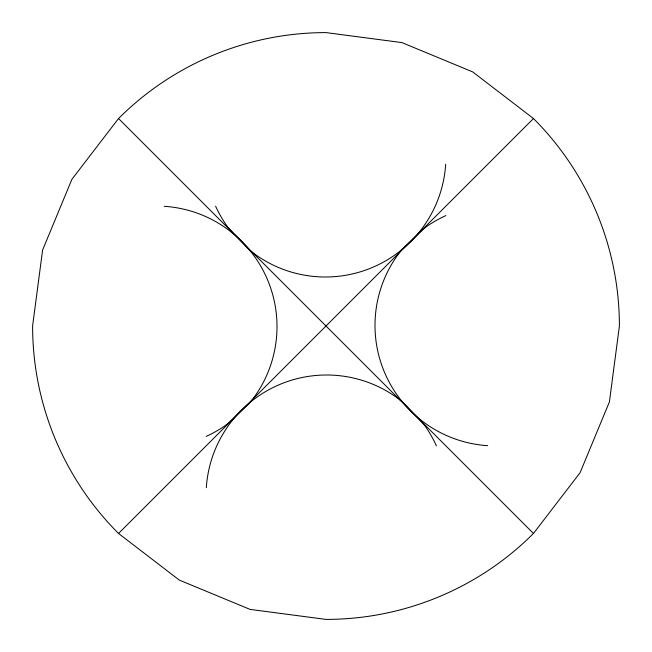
<?xml version="1.0" encoding="UTF-8"?>
<svg xmlns="http://www.w3.org/2000/svg" width="652" height="652" viewBox="0 0 652 652"><rect width="100%" height="100%" fill="white"/><g stroke="black" fill="none" stroke-linecap="round" stroke-linejoin="round"><path stroke-width="0.98" d="M118.534 118.534L71.907 179.3L42.6 250.066L32.6 326A293.4 293.4 0 0 0 118.534 533.466L179.3 580.093L250.066 609.4L326 619.4A293.4 293.4 0 0 0 533.466 533.466L580.093 472.7L609.4 401.934L619.4 326A293.4 293.4 0 0 0 533.466 118.534L472.7 71.907L401.934 42.6L326 32.6A293.4 293.4 0 0 0 118.534 118.534L533.466 533.466M118.534 533.466L533.466 118.534M206.317 487.688A120.53 120.522 -10.5 0 1 402.496 401.901L424.142 424.737A120.53 120.522 -10.5 0 1 436.408 445.854M487.688 445.683A120.53 120.522 79.5 0 1 401.901 249.504L424.737 227.858A120.53 120.522 79.5 0 1 445.854 215.592M445.683 164.312A120.53 120.522 -10.5 0 1 249.504 250.099L227.858 227.263A120.53 120.522 -10.5 0 1 215.592 206.146M164.312 206.317A120.53 120.522 79.5 0 1 250.099 402.496L227.263 424.142A120.53 120.522 79.5 0 1 206.146 436.408"/></g></svg>
